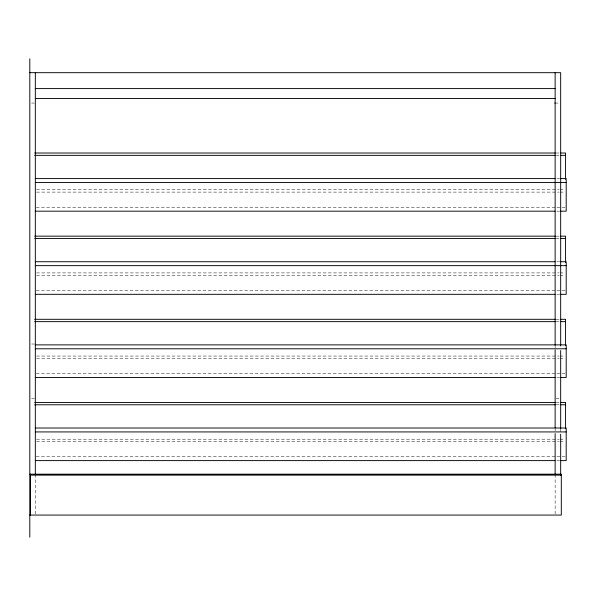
<?xml version="1.0" encoding="UTF-8"?>
<svg xmlns="http://www.w3.org/2000/svg" width="596" height="596" viewBox="0 0 596 596"><rect width="100%" height="100%" fill="white"/><g stroke="black" fill="none" stroke-linecap="round" stroke-linejoin="round"><path stroke-width="0.45" stroke-dasharray="2.98 2.23" d="M31.64 103.063L34.412 103.063M555.137 103.063L559.748 103.063M556.269 153.016L559.055 153.016M556.269 155.355L559.055 155.355M556.902 178.591L559.689 178.591M36.55 189.774L559.055 189.774M559.987 189.774L564.635 189.774M36.55 192.106L559.055 192.106M559.987 192.106L564.635 192.106M36.259 207.266L555.971 207.266M556.902 207.266L565.269 207.266M556.902 211.178L559.689 211.178M556.269 236.158L559.055 236.158M556.269 238.497L559.055 238.497M556.902 261.733L559.689 261.733M36.55 272.916L559.055 272.916M559.987 272.916L564.635 272.916M36.55 275.248L559.055 275.248M559.987 275.248L564.635 275.248M36.259 290.408L555.971 290.408M556.902 290.408L565.269 290.408M556.902 294.32L559.689 294.32M556.269 319.3L559.055 319.3M556.269 321.639L559.055 321.639M31.64 344.019L35.328 344.019M36.55 356.058L559.055 356.058M559.987 356.058L564.635 356.058M36.55 358.39L559.055 358.39M559.987 358.39L564.635 358.39M36.259 373.55L555.971 373.55M556.902 373.55L565.269 373.55M556.902 377.462L559.689 377.462M31.64 398.284L34.412 398.284M556.061 398.284L559.748 398.284M556.269 402.449L559.055 402.449M556.269 404.781L559.055 404.781M36.55 439.2L559.055 439.2M559.987 439.2L564.635 439.2M36.55 441.539L559.055 441.539M559.987 441.539L564.635 441.539M36.259 456.692L555.971 456.692M556.902 456.692L565.269 456.692M556.902 460.604L559.689 460.604M560.672 428.874L560.672 433.791M555.137 345.255L555.137 348.049M555.137 428.874L555.137 431.02M555.137 474.52L555.137 514.147M35.328 474.52L35.328 514.147"/><path stroke-width="0.89" d="M29.8 72.682L560.672 72.682L560.672 345.918M35.328 88.595L555.137 88.595M35.328 98.489L555.137 98.489M554.749 103.063L555.137 103.063M34.695 153.016L555.338 153.016M560.918 153.016L565.567 153.016L565.567 179.247M34.695 155.355L555.338 155.355M560.918 155.355L565.567 155.355M35.328 178.591L555.04 178.591M560.62 178.591L566.2 178.591L566.2 211.178L560.62 211.178M35.328 182.503L566.2 182.503M35.328 211.178L555.04 211.178M34.695 236.158L555.338 236.158M560.918 236.158L565.567 236.158L565.567 262.389M34.695 238.497L555.338 238.497M560.918 238.497L565.567 238.497M35.328 261.733L555.04 261.733M560.62 261.733L566.2 261.733L566.2 294.32L560.62 294.32M35.328 265.645L566.2 265.645M35.328 294.32L555.04 294.32M34.695 319.3L555.338 319.3M560.918 319.3L565.567 319.3L565.567 345.531M34.695 321.639L555.338 321.639M560.918 321.639L565.567 321.639M35.328 344.875L566.2 344.875L566.2 377.462L560.62 377.462M35.328 348.787L566.2 348.787M35.328 377.462L555.04 377.462M34.695 402.449L555.338 402.449M560.918 402.449L565.567 402.449L565.567 428.673M34.695 404.781L555.338 404.781M560.918 404.781L565.567 404.781M35.328 428.017L566.2 428.017L566.2 460.604L560.62 460.604M35.328 431.929L566.2 431.929M35.328 460.604L555.04 460.604M29.8 474.178L561.305 474.178L561.305 515.071L29.8 515.071M30.433 475.131L561.305 475.131M560.672 350.567L560.672 428.636M560.672 434.216L560.672 475.109M555.137 72.682L555.137 345.255M555.137 349.904L555.137 428.025M555.137 433.605L555.137 474.52L35.328 474.52L35.328 72.682M30.433 474.178L30.433 515.071M29.8 58.81L29.8 537.19"/></g></svg>
